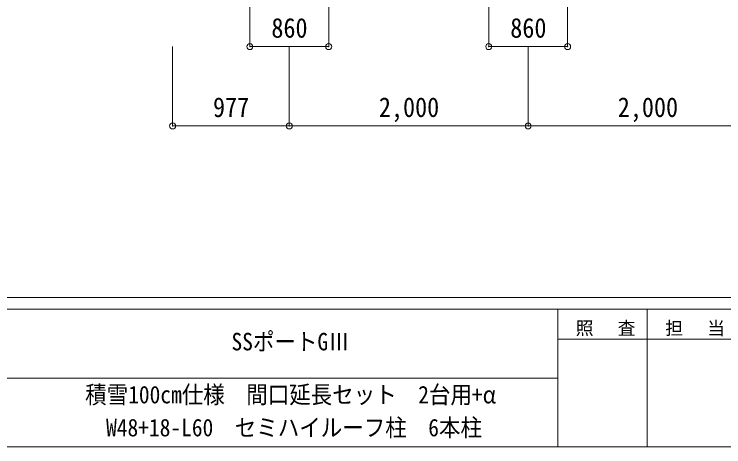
# Model space of a CAD drawing. Units: millimetres at full size, sheet at 1:50. Extents: x -14053 to 14053, y -9700 to 9700.
# Drawn here: x -49 to 5892, y -9700 to -6082 of the extents above; entities that cross this region are included whole.
import ezdxf
from ezdxf.enums import TextEntityAlignment as Align

# ---------------------------------------------------------------- set-up
doc = ezdxf.new("R2010")
doc.units = ezdxf.units.MM
doc.header["$LTSCALE"] = 50
doc.header["$PDMODE"] = 32
doc.header["$PDSIZE"] = 50
doc.layers.add('0-6_PARTS1', color=6, linetype='Continuous', lineweight=9)
doc.layers.add('F-0', color=7, linetype='Continuous', lineweight=9)
doc.styles.add('ＭＳ ゴシック', font='')
doc.styles.get('ＭＳ ゴシック').set_extended_font_data('MS Gothic')

msp = doc.modelspace()

# ---------------------------------------------------------------- linework, layer by layer
at = {"layer": '0-6_PARTS1'}
for p, q in [((1924.58, -6352.87), (1924.58, -5769.8)), ((2584.58, -6352.87), (2584.58, -5769.8)), ((3924.58, -6352.87), (3924.58, -5769.8)), ((4584.58, -6352.87), (4584.58, -5769.8)), ((1277.58, -7016.26), (1277.58, -6352.87)), ((1924.58, -6352.87), (2584.58, -6352.87)), ((2254.58, -7016.26), (2254.58, -6352.87)), ((2254.58, -7016.26), (2254.58, -6352.87)), ((3924.58, -6352.87), (4584.58, -6352.87)), ((4254.58, -7016.26), (4254.58, -6352.87)), ((2254.58, -7016.26), (1277.58, -7016.26)), ((2254.58, -7016.26), (4254.58, -7016.26)), ((4254.58, -7016.26), (6254.58, -7016.26))]:
    msp.add_line(p, q, dxfattribs=at)
for p in [(1924.58, -6352.87), (2584.58, -6352.87), (3924.58, -6352.87), (4584.58, -6352.87), (1277.58, -7016.26), (2254.58, -7016.26), (4254.58, -7016.26)]:
    msp.add_point(p, dxfattribs=at)
at = {"layer": 'F-0', "color": 5, "lineweight": 5}
for p, q in [((-14053.43, -8450), (13346.57, -8450)), ((-14053.43, -8550), (8901.98, -8550)), ((4501.97, -8550), (4501.97, -9700)), ((5251.97, -8550), (5251.97, -9700)), ((4501.97, -8800), (7501.97, -8800)), ((-5748.03, -9125), (4501.97, -9125)), ((-14053.43, -9700), (13346.57, -9700))]:
    msp.add_line(p, q, dxfattribs=at)

# ---------------------------------------------------------------- texts
at = {"layer": '0-6_PARTS1', "color": 7, "style": 'ＭＳ ゴシック', "width": 0.9}
for s, p in [('860', (2104.58, -6327.87)), ('860', (4104.58, -6327.87)), ('977', (1616.08, -6991.26)), ('2,000', (3004.58, -6991.26)), ('2,000', (5004.58, -6991.26))]:
    msp.add_text(s, height=165, dxfattribs=at).set_placement(p, align=Align.BOTTOM_LEFT)
at = {"layer": 'F-0', "style": 'ＭＳ ゴシック', "width": 0.9}
for s, p in [('SSポートGⅢ', (1770.72, -8937.5)), ('積雪100cm仕様\u3000間口延長セット\u30002台用+α', (545.72, -9380.76)), ('W48+18-L60\u3000セミハイルーフ柱\u30006本柱', (720.72, -9656.45))]:
    msp.add_text(s, height=146.6, dxfattribs=at).set_placement(p, align=Align.BOTTOM_LEFT)
at = {"layer": 'F-0', "char_height": 110, "attachment_point": 7, "style": 'ＭＳ ゴシック'}
for s, insert in [('\\T1.17;照\u3000査', (4651.98, -8775)), ('\\T1.17;担\u3000当', (5401.98, -8775))]:
    msp.add_mtext(s, dxfattribs=dict(at, insert=insert))

doc.saveas('drawing.dxf')
